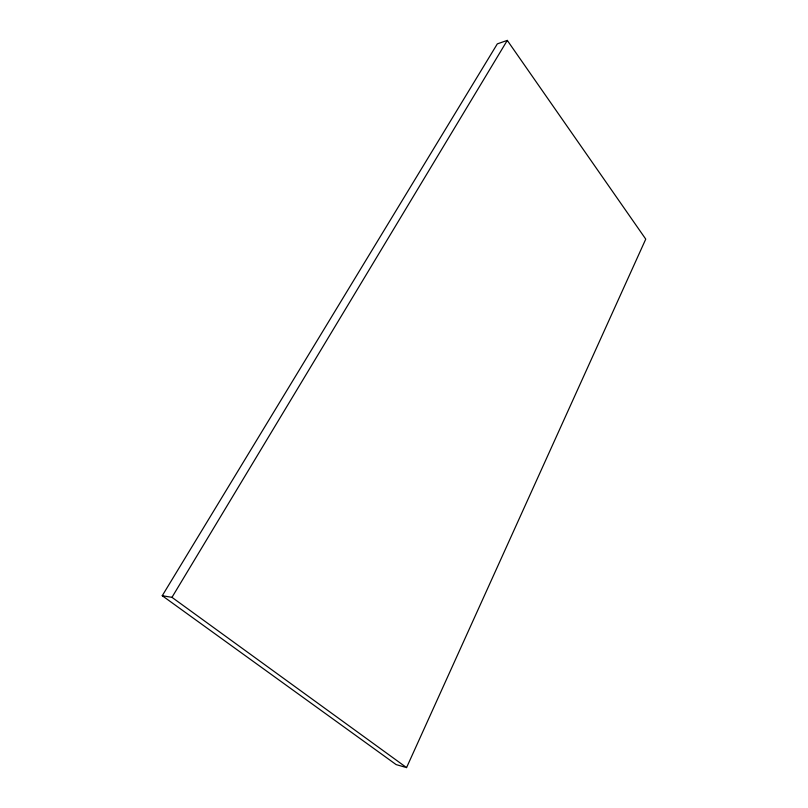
<?xml version="1.0" encoding="UTF-8"?>
<svg xmlns="http://www.w3.org/2000/svg" width="808" height="808" viewBox="0 0 808 808"><rect width="100%" height="100%" fill="white"/><g stroke="black" fill="none" stroke-linecap="round" stroke-linejoin="round"><path stroke-width="1.21" d="M406.565 767.6L645.754 239.118L507.283 40.4L497.314 43.885L162.246 595.718L396.122 764.59L406.565 767.6L171.973 597.344L162.246 595.718M171.973 597.344L507.283 40.4"/></g></svg>
